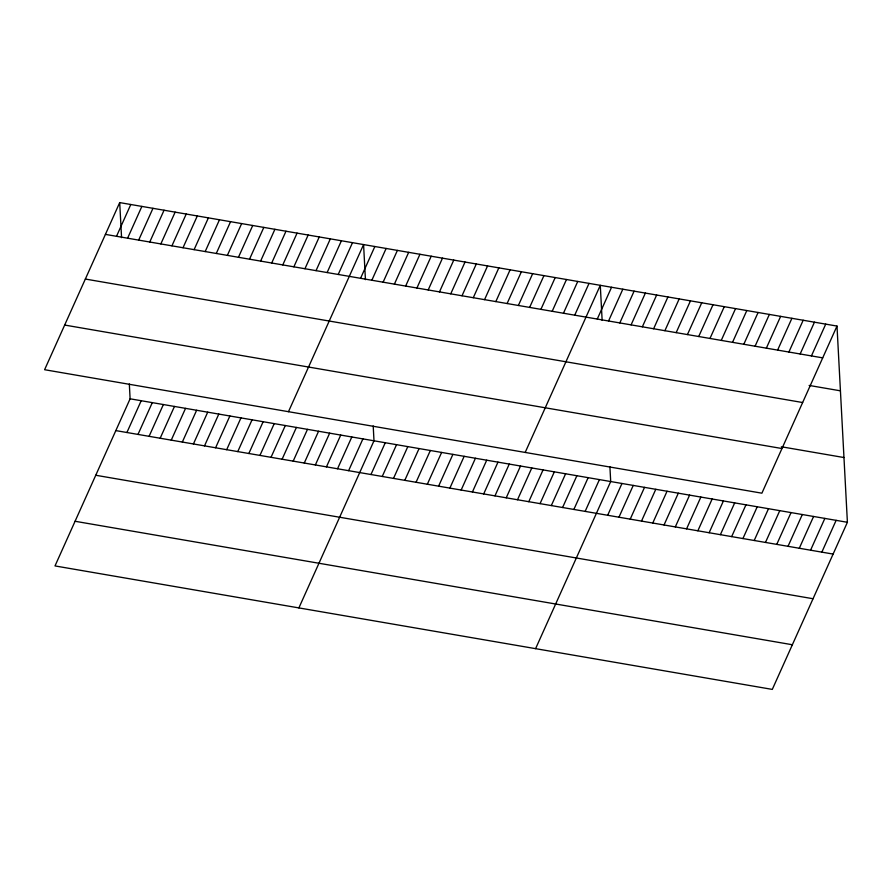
<?xml version="1.0" encoding="UTF-8"?>
<svg xmlns="http://www.w3.org/2000/svg" width="892" height="892" viewBox="0 0 892 892"><rect width="100%" height="100%" fill="white"/><g stroke="black" fill="none" stroke-linecap="round" stroke-linejoin="round"><path stroke-width="1.34" d="M119.706 202.595L44.6 369.712L761.891 493.187L836.997 326.071L119.706 202.595L121.568 237.673M116.506 236.302L130.79 204.502M127.589 238.209L141.873 206.409M138.673 240.115L152.967 208.315M149.756 242.022L164.05 210.233M160.839 243.929L175.133 212.14M171.933 245.835L186.216 214.047M183.016 247.742L197.299 215.953M194.099 249.66L208.394 217.86M129.329 383.973L130.109 398.813L55.003 565.929L772.294 689.404L847.4 522.288L836.997 326.071M205.182 251.566L219.477 219.766M126.909 432.508L141.204 400.72M216.277 253.473L230.56 221.673M137.992 434.415L152.287 402.627M227.36 255.38L241.643 223.591M149.087 436.333L163.37 404.533M238.443 257.286L252.726 225.498M160.17 438.24L174.453 406.44M249.526 259.193L263.82 227.404M171.253 440.146L185.536 408.358M260.609 261.1L274.903 229.311M182.336 442.053L196.63 410.264M271.703 263.017L285.986 231.218M193.419 443.96L207.713 412.171M282.786 264.924L297.069 233.124M204.513 445.866L218.796 414.078M293.869 266.831L308.153 235.031M215.596 447.773L229.88 415.984M304.952 268.737L319.247 236.949M226.68 449.691L240.963 417.891M316.036 270.644L330.33 238.855M237.763 451.597L252.057 419.798M327.13 272.551L341.413 240.762M248.846 453.504L263.14 421.715M338.213 274.457L352.496 242.669M259.94 455.411L274.223 423.622M288.473 411.691L363.579 244.575L365.441 279.653M271.023 457.317L285.306 425.529M360.569 278.315L374.852 246.515M282.106 459.224L296.389 427.435M371.841 280.255L386.125 248.455M293.189 461.131L307.484 429.342M383.114 282.195L397.397 250.396M304.272 463.048L318.567 431.249M394.387 284.135L408.67 252.336M315.367 464.955L329.65 433.155M405.648 286.076L419.942 254.276M326.45 466.862L340.733 435.073M416.921 288.016L431.215 256.216M337.533 468.768L351.816 436.98M428.193 289.956L442.488 258.156M348.616 470.675L362.91 438.886M439.466 291.896L453.76 260.096M298.887 607.909L373.993 440.793L373.202 425.952M450.739 293.836L465.033 262.036M370.972 474.522L385.266 442.733M462.011 295.776L476.295 263.976M382.244 476.462L396.539 444.673M473.284 297.716L487.567 265.916M393.517 478.402L407.811 446.613M484.557 299.656L498.84 267.856M404.79 480.342L419.073 448.553M495.829 301.596L510.113 269.797M416.062 482.282L430.345 450.493M507.102 303.536L521.385 271.737M427.335 484.222L441.618 452.434M518.375 305.477L532.658 273.677M438.608 486.162L452.891 454.374M529.636 307.417L543.93 275.628M449.88 488.102L464.163 456.314M540.909 309.357L555.203 277.568M461.153 490.043L475.436 458.254M552.181 311.297L566.476 279.508M472.414 491.994L486.709 460.194M563.454 313.237L577.748 281.448M483.687 493.934L497.981 462.134M574.727 315.177L589.021 283.388M494.96 495.874L509.254 464.074M525.187 452.445L600.283 285.329L602.145 320.395M506.232 497.814L520.527 466.014M597.272 319.057L611.555 287.269M517.505 499.754L531.799 467.954M608.545 320.997L622.828 289.209M528.778 501.694L543.061 469.894M619.817 322.937L634.101 291.149M540.05 503.634L554.333 471.835M631.09 324.878L645.373 293.089M551.323 505.574L565.606 473.775M642.363 326.818L656.646 295.029M562.596 507.515L576.879 475.715M653.624 328.758L667.918 296.969M573.868 509.455L588.151 477.655M664.897 330.698L679.191 298.909M585.141 511.395L599.424 479.595M676.169 332.638L690.464 300.849M535.59 648.662L610.697 481.535L609.905 466.706M687.442 334.578L701.736 302.789M607.675 515.275L621.969 483.475M698.715 336.518L713.009 304.73M618.948 517.215L633.242 485.415M709.987 338.458L724.271 306.67M630.22 519.155L644.515 487.355M721.26 340.398L735.543 308.61M641.493 521.095L655.787 489.295M732.533 342.338L746.816 310.55M652.766 523.035L667.049 491.236M743.805 344.279L758.088 312.49M664.038 524.975L678.321 493.176M755.078 346.219L769.361 314.43M675.311 526.916L689.594 495.116M766.351 348.159L780.634 316.37M686.584 528.856L700.867 497.067M777.612 350.099L791.906 318.31M697.856 530.796L712.139 499.007M788.885 352.039L803.179 320.25M709.129 532.736L723.412 500.947M800.157 353.979L814.452 322.19M720.39 534.676L734.685 502.887M811.43 355.919L825.724 324.13M731.663 536.616L745.957 504.827M742.936 538.556L757.23 506.767M754.208 540.496L768.503 508.708M765.481 542.436L779.775 510.648M776.754 544.376L791.037 512.588M788.026 546.317L802.309 514.528M799.299 548.257L813.582 516.468M810.572 550.197L824.855 518.408M821.844 552.137L836.127 520.348M105.412 234.384L822.703 357.859M809.122 385.433L840.431 390.819M85.353 279.051L802.633 402.526M781.347 446.758L843.966 457.54M64.67 325.056L781.961 448.531M130.109 398.813L847.4 522.288M115.826 430.602L833.117 554.077M95.756 475.258L813.047 598.733M75.073 521.274L792.364 644.749"/></g></svg>
